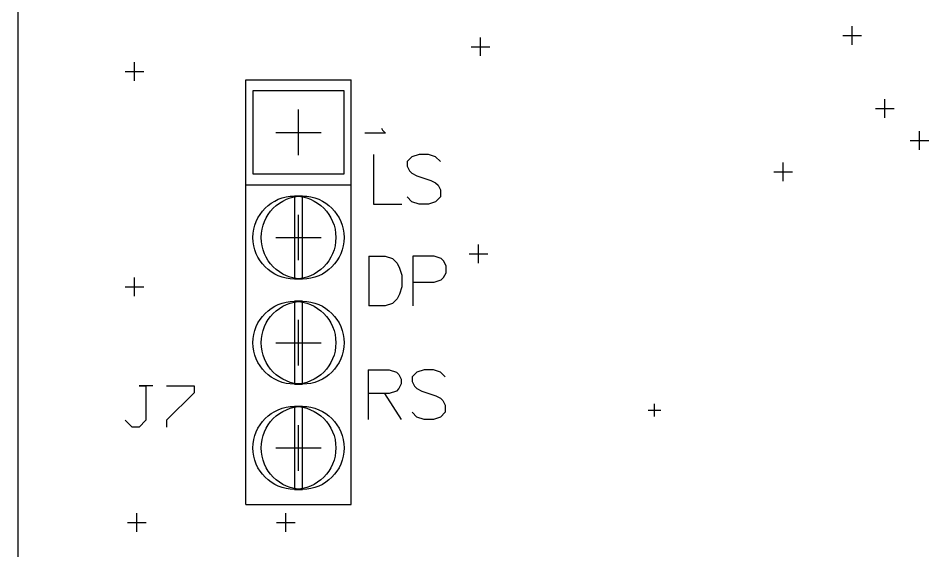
# Model space of a CAD drawing. Extents: x -69.4 to 29.6, y -21.9 to 37.7.
# Drawn here: x -69.4 to -47.4, y 2.51 to 15.37 of the extents above; entities that cross this region are included whole.
import ezdxf

# ---------------------------------------------------------------- set-up
doc = ezdxf.new("R2010")
doc.units = 0
doc.layers.get('0').update_dxf_attribs({"linetype": 'CONTINUOUS'})
for name, color, linetype in [('gg1', 1, 'CONTINUOUS'), ('gto', 5, 'CONTINUOUS'), ('gts', 1, 'CONTINUOUS')]:
    doc.layers.add(name, color=color, linetype=linetype)

# ---------------------------------------------------------------- blocks, each defined once
blk = doc.blocks.new('D75')
blk.add_lwpolyline([(0.09906, 1.00076), (-0.09906, 1.00076), (-0.09906, -1.00076), (0.09906, -1.00076)], close=True)
for centre in [(-0.09906, 0), (0.09906, 0)]:
    blk.add_circle(centre, 1.0015)
blk = doc.blocks.new('D76')
blk.add_lwpolyline([(-1.101498, -1.001498), (1.101498, -1.001498), (1.101498, 1.001498), (-1.101498, 1.001498)], close=True)

msp = doc.modelspace()

# ---------------------------------------------------------------- linework, layer by layer
at = {"layer": 'gg1', "color": 1}
for points in [[(-69.400139, -1.483003), (-69.400139, 32.705065)], [(-49.248098, 14.727029), (-49.248098, 15.17703)], [(-58.225116, 14.460029), (-58.225116, 14.91003)], [(-49.473099, 14.95203), (-49.023098, 14.95203)], [(-58.450117, 14.685029), (-58.000116, 14.685029)], [(-66.587133, 13.860028), (-66.587133, 14.310029)], [(-66.812134, 14.085028), (-66.362133, 14.085028)], [(-48.456097, 12.964026), (-48.456097, 13.414027)], [(-62.626125, 12.066024), (-62.626125, 13.166026)], [(-48.681097, 13.189026), (-48.231096, 13.189026)], [(-63.176126, 12.616025), (-62.076124, 12.616025)], [(-47.620095, 12.193024), (-47.620095, 12.643025)], [(-47.845096, 12.418025), (-47.395095, 12.418025)], [(-50.917102, 11.441023), (-50.917102, 11.891024)], [(-51.142102, 11.666023), (-50.692101, 11.666023)], [(-62.626125, 9.526019), (-62.626125, 10.626021)], [(-63.176126, 10.07602), (-62.076124, 10.07602)], [(-58.275117, 9.460019), (-58.275117, 9.91002)], [(-58.500117, 9.685019), (-58.050116, 9.685019)], [(-66.587133, 8.660017), (-66.587133, 9.110018)], [(-66.812134, 8.885018), (-66.362133, 8.885018)], [(-62.626125, 6.986014), (-62.626125, 8.086016)], [(-63.176126, 7.536015), (-62.076124, 7.536015)], [(-54.023108, 5.757012), (-54.023108, 6.057012)], [(-54.173108, 5.907012), (-53.873108, 5.907012)], [(-62.626125, 4.446009), (-62.626125, 5.546011)], [(-63.176126, 4.99601), (-62.076124, 4.99601)], [(-66.530133, 2.972006), (-66.530133, 3.422007)], [(-62.930126, 2.972006), (-62.930126, 3.422007)], [(-66.755134, 3.197006), (-66.305133, 3.197006)], [(-63.155126, 3.197006), (-62.705125, 3.197006)]]:
    msp.add_lwpolyline(points, dxfattribs=at)
at = {"layer": 'gto', "color": 5}
for points in [[(-69.400139, -1.483003), (-69.400139, 32.705065)], [(-63.896128, 3.629007), (-63.896128, 13.886028)], [(-63.896128, 3.629007), (-61.356123, 3.629007), (-61.356123, 13.886028)], [(-63.896128, 13.886028), (-61.356123, 13.886028)], [(-60.621121, 12.718025), (-60.597121, 12.670025), (-60.526121, 12.599025), (-61.026122, 12.599025)], [(-60.815122, 12.084024), (-60.815122, 10.885022), (-60.12912, 10.885022)], [(-59.198118, 11.913024), (-59.313119, 12.027024), (-59.484119, 12.084024), (-59.712119, 12.084024), (-59.88412, 12.027024), (-59.99812, 11.913024), (-59.99812, 11.799024), (-59.94112, 11.684023), (-59.88412, 11.627023), (-59.77012, 11.570023), (-59.427119, 11.456023), (-59.313119, 11.399023), (-59.255119, 11.342023), (-59.198118, 11.227022), (-59.198118, 11.056022), (-59.313119, 10.942022), (-59.484119, 10.885022), (-59.712119, 10.885022), (-59.88412, 10.942022), (-59.99812, 11.056022)], [(-63.896128, 11.346023), (-61.356123, 11.346023)], [(-60.930122, 9.626019), (-60.930122, 8.426017)], [(-60.930122, 9.626019), (-60.530121, 9.626019), (-60.358121, 9.569019), (-60.24412, 9.454019), (-60.18712, 9.340019), (-60.13012, 9.169018), (-60.13012, 8.883018), (-60.18712, 8.712017), (-60.24412, 8.597017), (-60.358121, 8.483017), (-60.530121, 8.426017), (-60.930122, 8.426017)], [(-59.86112, 8.997018), (-59.347119, 8.997018), (-59.176118, 9.054018), (-59.119118, 9.112018), (-59.061118, 9.226018), (-59.061118, 9.397019), (-59.119118, 9.511019), (-59.176118, 9.569019), (-59.347119, 9.626019), (-59.86112, 9.626019), (-59.86112, 8.426017)], [(-60.947122, 6.884014), (-60.947122, 5.685011)], [(-60.947122, 6.884014), (-60.433121, 6.884014), (-60.261121, 6.827014), (-60.20412, 6.770014), (-60.14712, 6.656013), (-60.14712, 6.542013), (-60.20412, 6.427013), (-60.261121, 6.370013), (-60.433121, 6.313013), (-60.947122, 6.313013)], [(-59.079118, 6.713013), (-59.193118, 6.827014), (-59.365119, 6.884014), (-59.593119, 6.884014), (-59.76412, 6.827014), (-59.87912, 6.713013), (-59.87912, 6.599013), (-59.82212, 6.484013), (-59.76412, 6.427013), (-59.650119, 6.370013), (-59.307119, 6.256013), (-59.193118, 6.199012), (-59.136118, 6.142012), (-59.079118, 6.027012), (-59.079118, 5.856012), (-59.193118, 5.742011), (-59.365119, 5.685011), (-59.593119, 5.685011), (-59.76412, 5.742011), (-59.87912, 5.856012)], [(-66.147132, 6.497013), (-66.480133, 6.497013), (-66.313133, 6.497013), (-66.313133, 5.664011), (-66.480133, 5.497011), (-66.646133, 5.497011), (-66.813134, 5.664011)], [(-65.813132, 6.497013), (-65.14713, 6.497013), (-65.14713, 6.330013), (-65.813132, 5.664011), (-65.813132, 5.497011)], [(-60.547121, 6.313013), (-60.14712, 5.685011)]]:
    msp.add_lwpolyline(points, dxfattribs=at)
at = {"layer": 'gts', "color": 1}
msp.add_lwpolyline([(-69.400139, -1.483003), (-69.400139, 32.705065)], dxfattribs=at)

# ---------------------------------------------------------------- block references
at = {"layer": 'gts'}
for name, p in [('D76', (-62.626125, 12.616025)), ('D75', (-62.626125, 10.07602)), ('D75', (-62.626125, 7.536015)), ('D75', (-62.626125, 4.99601))]:
    msp.add_blockref(name, p, dxfattribs=at)

doc.saveas('drawing.dxf')
